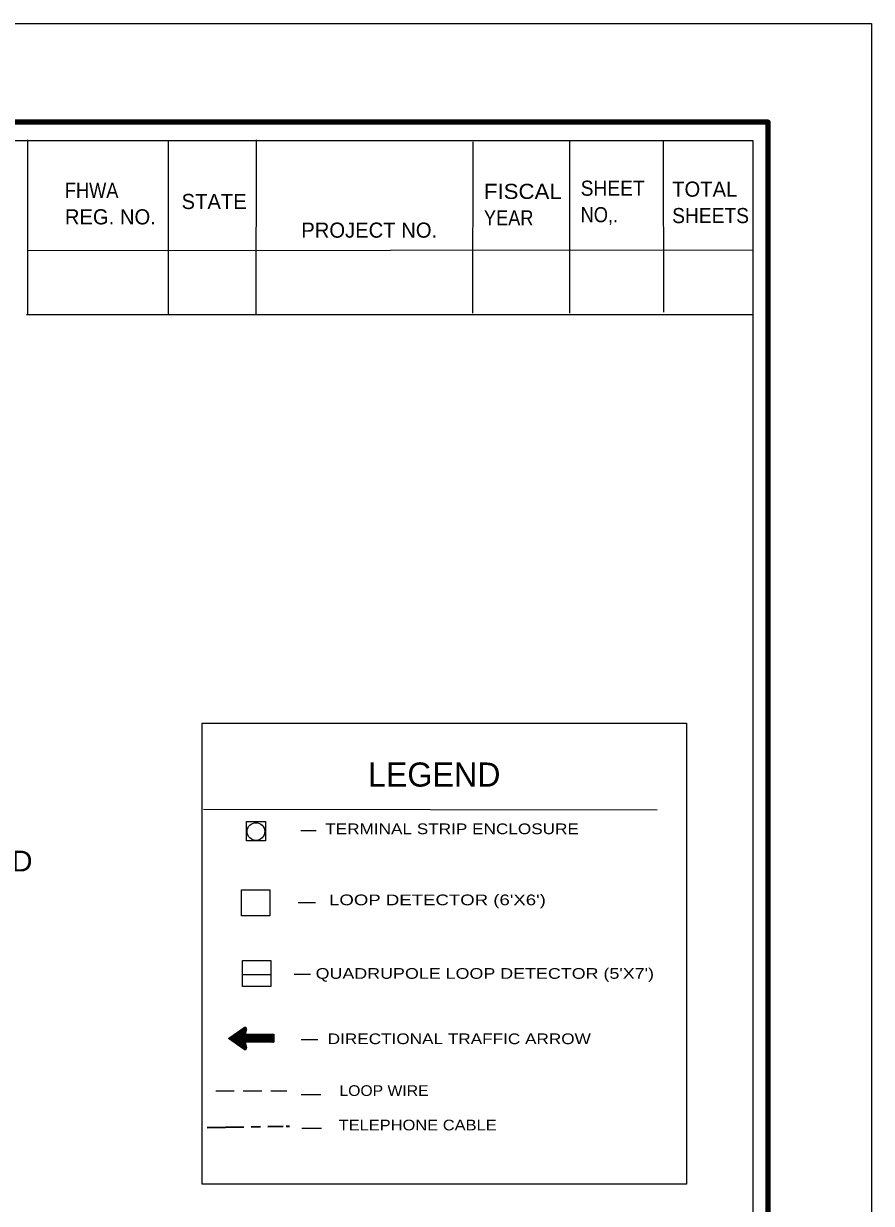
# Model space of a CAD drawing. Extents: x -364 to 1202, y -163 to 406.
# Drawn here: x 112.8 to 361.9, y 59.1 to 405.7 of the extents above; entities that cross this region are included whole.
import ezdxf

# ---------------------------------------------------------------- set-up
doc = ezdxf.new("R2010")
doc.units = 0
doc.header["$LTSCALE"] = 1.8
doc.linetypes.add('LONG_DASH_SHORT_DASH', pattern=[9.9, 6, -1.2, 1.5, -1.2])
doc.linetypes.add('MEDIUM_DASHED', pattern=[4.5, 3, -1.5])
doc.layers.add('1', color=7, linetype='Continuous', lineweight=13)

msp = doc.modelspace()

# ---------------------------------------------------------------- linework, layer by layer
at = {"layer": '1', "lineweight": 25}
for p, q in [((113.897, 371.535), (113.864, 320.361)), ((155.215, 371.253), (155.256, 320.481)), ((181.11, 371.535), (180.988, 320.361)), ((244.743, 370.982), (244.701, 320.667)), ((273.118, 371.253), (273.149, 320.649)), ((300.667, 371.265), (300.729, 320.939)), ((113.875, 339.048), (327.253, 339.288)), ((113.58, 320.246), (327.253, 320.268)), ((165.643, 174.897), (298.924, 174.766)), ((194.187, 168.63), (198.687, 168.63)), ((193.472, 147.485), (198.531, 147.485)), ((177.084, 126.305), (185.441, 126.305)), ((192.301, 126.467), (197.088, 126.467)), ((173.005, 107.565), (177.539, 110.743)), ((177.577, 104.354), (173.005, 107.565)), ((173.019, 107.554), (173.072, 107.606)), ((173.06, 107.527), (173.287, 107.747)), ((173.094, 107.52), (173.474, 107.903)), ((173.135, 107.479), (173.687, 108.02)), ((173.158, 107.464), (173.87, 108.173)), ((173.195, 107.441), (174.083, 108.318)), ((173.23, 107.41), (174.279, 108.457)), ((173.265, 107.375), (174.47, 108.588)), ((173.302, 107.374), (174.668, 108.721)), ((173.338, 107.333), (174.867, 108.877)), ((173.373, 107.306), (175.085, 109.005)), ((173.419, 107.286), (175.266, 109.162)), ((173.437, 107.272), (175.48, 109.296)), ((173.474, 107.229), (175.666, 109.441)), ((173.513, 107.215), (175.871, 109.57)), ((173.549, 107.195), (176.065, 109.715)), ((173.573, 107.177), (176.265, 109.857)), ((173.604, 107.147), (176.477, 109.983)), ((173.65, 107.121), (176.658, 110.129)), ((173.688, 107.106), (176.88, 110.276)), ((173.718, 107.068), (177.059, 110.413)), ((173.757, 107.038), (177.269, 110.552)), ((173.797, 107.022), (177.465, 110.705)), ((173.824, 106.986), (177.613, 110.784)), ((173.861, 106.967), (177.699, 110.816)), ((173.888, 106.954), (177.769, 110.832)), ((173.922, 106.923), (177.838, 110.832)), ((173.958, 106.886), (177.88, 110.816)), ((174.002, 106.874), (177.931, 110.805)), ((174.029, 106.856), (177.966, 110.788)), ((174.06, 106.828), (178.018, 110.767)), ((174.095, 106.8), (178.053, 110.743)), ((174.138, 106.772), (178.079, 110.73)), ((174.174, 106.77), (178.123, 110.694)), ((174.202, 106.724), (178.143, 110.66)), ((174.252, 106.702), (178.177, 110.626)), ((174.279, 106.684), (178.193, 110.593)), ((174.313, 106.651), (178.216, 110.552)), ((174.345, 106.623), (178.235, 110.503)), ((174.38, 106.612), (178.248, 110.468)), ((174.416, 106.576), (178.248, 110.407)), ((174.451, 106.554), (178.248, 110.352)), ((174.494, 106.532), (178.235, 110.283)), ((174.517, 106.52), (178.216, 110.205)), ((174.551, 106.473), (178.193, 110.123)), ((174.592, 106.463), (178.177, 110.05)), ((174.628, 106.432), (178.151, 109.971)), ((174.666, 106.421), (178.143, 109.885)), ((174.7, 106.385), (178.123, 109.821)), ((174.735, 106.362), (178.097, 109.722)), ((174.756, 106.347), (178.079, 109.65)), ((174.794, 106.31), (178.061, 109.57)), ((174.838, 106.286), (178.033, 109.487)), ((174.867, 106.259), (178.018, 109.412)), ((174.894, 106.236), (177.995, 109.33)), ((174.934, 106.204), (177.966, 109.259)), ((174.97, 106.201), (177.95, 109.174)), ((174.998, 106.171), (177.931, 109.103)), ((175.04, 106.132), (177.914, 109.005)), ((175.085, 106.118), (177.893, 108.924)), ((175.113, 106.1), (177.867, 108.855)), ((175.132, 106.059), (177.88, 108.806)), ((175.179, 106.044), (177.95, 108.806)), ((175.211, 106.02), (178.008, 108.806)), ((175.248, 106.012), (178.061, 108.806)), ((175.289, 105.975), (178.123, 108.806)), ((175.323, 105.947), (178.177, 108.806)), ((175.349, 105.919), (178.248, 108.806)), ((175.393, 105.887), (178.288, 108.806)), ((175.416, 105.876), (178.359, 108.806)), ((175.459, 105.86), (178.416, 108.806)), ((175.494, 105.822), (178.481, 108.806)), ((175.53, 105.794), (178.533, 108.806)), ((175.559, 105.775), (178.59, 108.806)), ((175.588, 105.757), (178.645, 108.806)), ((175.621, 105.72), (178.702, 108.806)), ((175.666, 105.706), (178.769, 108.806)), ((175.702, 105.681), (178.835, 108.806)), ((175.747, 105.658), (178.89, 108.806)), ((175.778, 105.634), (178.95, 108.806)), ((175.802, 105.611), (178.999, 108.806)), ((175.837, 105.575), (179.063, 108.806)), ((175.871, 105.557), (179.121, 108.806)), ((175.906, 105.524), (179.178, 108.806)), ((175.948, 105.52), (179.242, 108.806)), ((175.981, 105.477), (179.304, 108.806)), ((176.016, 105.453), (179.369, 108.806)), ((176.044, 105.439), (179.424, 108.806)), ((176.077, 105.418), (179.481, 108.806)), ((176.12, 105.378), (179.543, 108.806)), ((176.156, 105.366), (179.598, 108.806)), ((176.193, 105.345), (179.643, 108.806)), ((176.232, 105.308), (179.725, 108.806)), ((176.249, 105.292), (179.77, 108.806)), ((176.287, 105.262), (179.84, 108.806)), ((176.329, 105.24), (179.897, 108.806)), ((176.358, 105.22), (179.944, 108.806)), ((176.402, 105.192), (180.009, 108.806)), ((176.434, 105.169), (180.064, 108.806)), ((176.47, 105.136), (180.134, 108.806)), ((176.492, 105.121), (180.194, 108.806)), ((177.88, 106.432), (180.254, 108.806)), ((177.95, 106.432), (180.307, 108.806)), ((178.008, 106.432), (180.37, 108.806)), ((178.061, 106.432), (180.421, 108.806)), ((178.123, 106.432), (180.478, 108.806)), ((178.177, 106.432), (180.545, 108.806)), ((178.235, 106.432), (180.596, 108.806)), ((178.288, 106.432), (180.654, 108.806)), ((178.359, 106.432), (180.709, 108.806)), ((178.416, 106.432), (180.79, 108.806)), ((178.481, 106.432), (180.841, 108.806)), ((178.533, 106.432), (180.888, 108.806)), ((178.59, 106.432), (180.966, 108.806)), ((178.645, 106.432), (181.018, 108.806)), ((178.702, 106.432), (181.079, 108.806)), ((178.765, 106.432), (181.131, 108.806)), ((178.835, 106.432), (181.196, 108.806)), ((178.89, 106.432), (181.25, 108.806)), ((178.95, 106.432), (181.307, 108.806)), ((178.999, 106.432), (181.377, 108.806)), ((179.063, 106.432), (181.431, 108.806)), ((179.121, 106.432), (181.501, 108.806)), ((179.178, 106.432), (181.554, 108.806)), ((179.242, 106.432), (181.613, 108.806)), ((179.304, 106.432), (181.664, 108.806)), ((179.352, 106.432), (181.727, 108.806)), ((179.424, 106.432), (181.79, 108.806)), ((179.481, 106.432), (181.842, 108.806)), ((179.543, 106.432), (181.897, 108.806)), ((179.598, 106.432), (181.962, 108.806)), ((179.643, 106.432), (182.019, 108.806)), ((179.725, 106.432), (182.088, 108.806)), ((179.77, 106.432), (182.144, 108.806)), ((179.84, 106.432), (182.195, 108.806)), ((179.897, 106.432), (182.255, 108.806)), ((179.944, 106.432), (182.326, 108.806)), ((180.009, 106.432), (182.371, 108.806)), ((180.064, 106.432), (182.443, 108.806)), ((180.134, 106.432), (182.5, 108.806)), ((180.186, 106.432), (182.553, 108.806)), ((180.244, 106.432), (182.61, 108.806)), ((180.307, 106.432), (182.672, 108.806)), ((180.37, 106.432), (182.74, 108.806)), ((180.421, 106.432), (182.783, 108.806)), ((180.478, 106.432), (182.858, 108.806)), ((180.545, 106.432), (182.919, 108.806)), ((180.596, 106.432), (182.972, 108.806)), ((180.654, 106.432), (183.033, 108.806)), ((180.709, 106.432), (183.087, 108.806)), ((180.79, 106.432), (183.142, 108.806)), ((180.841, 106.432), (183.196, 108.806)), ((180.888, 106.432), (183.263, 108.806)), ((180.966, 106.432), (183.318, 108.806)), ((181.018, 106.432), (183.387, 108.806)), ((181.079, 106.432), (183.44, 108.806)), ((181.131, 106.432), (183.506, 108.806)), ((181.196, 106.432), (183.553, 108.806)), ((181.25, 106.432), (183.615, 108.806)), ((181.307, 106.432), (183.682, 108.806)), ((181.377, 106.432), (183.738, 108.806)), ((181.431, 106.432), (183.807, 108.806)), ((181.488, 106.432), (183.851, 108.806)), ((181.554, 106.432), (183.917, 108.806)), ((181.613, 106.432), (183.975, 108.806)), ((181.664, 106.432), (184.033, 108.806)), ((181.727, 106.432), (184.087, 108.806)), ((181.79, 106.432), (184.147, 108.806)), ((181.839, 106.432), (184.217, 108.806)), ((181.897, 106.432), (184.274, 108.806)), ((181.962, 106.432), (184.341, 108.806)), ((182.019, 106.432), (184.386, 108.806)), ((182.088, 106.432), (184.441, 108.806)), ((182.144, 106.432), (184.5, 108.806)), ((182.195, 106.432), (184.564, 108.806)), ((182.255, 106.432), (184.614, 108.806)), ((182.326, 106.432), (184.683, 108.806)), ((182.37, 106.432), (184.748, 108.806)), ((182.443, 106.432), (184.805, 108.806)), ((182.5, 106.432), (184.86, 108.806)), ((182.553, 106.432), (184.918, 108.806)), ((182.61, 106.432), (184.973, 108.806)), ((182.672, 106.432), (185.041, 108.806)), ((182.74, 106.432), (185.088, 108.806)), ((182.783, 106.432), (185.161, 108.806)), ((182.858, 106.432), (185.216, 108.806)), ((182.919, 106.432), (185.282, 108.806)), ((182.972, 106.432), (185.338, 108.806)), ((183.033, 106.432), (185.394, 108.806)), ((183.087, 106.432), (185.456, 108.806)), ((183.142, 106.432), (185.499, 108.806)), ((183.196, 106.432), (185.582, 108.806)), ((183.256, 106.432), (185.637, 108.806)), ((183.318, 106.432), (185.693, 108.806)), ((183.387, 106.432), (185.748, 108.806)), ((183.44, 106.432), (185.806, 108.806)), ((183.497, 106.432), (185.861, 108.806)), ((183.553, 106.432), (185.92, 108.806)), ((183.615, 106.432), (185.992, 108.806)), ((183.682, 106.432), (186.052, 108.806)), ((183.738, 106.432), (186.102, 108.806)), ((183.795, 106.432), (186.162, 108.806)), ((183.851, 106.432), (186.226, 108.806)), ((183.917, 106.432), (186.281, 108.806)), ((183.975, 106.432), (186.283, 108.755)), ((184.033, 106.432), (186.283, 108.686)), ((184.087, 106.432), (186.283, 108.63)), ((184.147, 106.432), (186.283, 108.576)), ((184.217, 106.432), (186.283, 108.504)), ((184.274, 106.432), (186.283, 108.465)), ((184.341, 106.432), (186.283, 108.406)), ((184.386, 106.432), (186.283, 108.34)), ((184.441, 106.432), (186.283, 108.276)), ((184.5, 106.432), (186.283, 108.216)), ((184.56, 106.432), (186.283, 108.161)), ((184.614, 106.432), (186.283, 108.095)), ((184.683, 106.432), (186.283, 108.045)), ((184.748, 106.432), (186.283, 107.982)), ((184.805, 106.432), (186.283, 107.932)), ((184.86, 106.432), (186.283, 107.866)), ((184.918, 106.432), (186.283, 107.795)), ((184.973, 106.432), (186.283, 107.747)), ((185.041, 106.432), (186.283, 107.682)), ((185.088, 106.432), (186.283, 107.636)), ((185.15, 106.432), (186.283, 107.568)), ((185.216, 106.432), (186.283, 107.52)), ((176.53, 105.103), (177.867, 106.421)), ((176.57, 105.076), (177.867, 106.375)), ((176.613, 105.035), (177.893, 106.332)), ((176.633, 105.023), (177.903, 106.276)), ((176.658, 104.993), (177.914, 106.236)), ((176.702, 104.975), (177.931, 106.201)), ((176.744, 104.946), (177.95, 106.132)), ((176.78, 104.921), (177.95, 106.1)), ((176.815, 104.885), (177.966, 106.044)), ((176.847, 104.876), (177.981, 106.012)), ((176.883, 104.854), (177.989, 105.947)), ((176.925, 104.838), (178.008, 105.904)), ((176.95, 104.798), (178.008, 105.862)), ((176.988, 104.775), (178.023, 105.817)), ((177.022, 104.764), (178.033, 105.773)), ((177.059, 104.722), (178.044, 105.72)), ((177.087, 104.695), (178.061, 105.673)), ((177.129, 104.684), (178.067, 105.634)), ((177.152, 104.657), (178.09, 105.575)), ((177.193, 104.623), (178.097, 105.524)), ((177.234, 104.615), (178.106, 105.49)), ((177.269, 104.587), (178.123, 105.439)), ((177.305, 104.549), (178.143, 105.389)), ((177.349, 104.535), (178.151, 105.345)), ((177.379, 104.51), (178.151, 105.308)), ((177.397, 104.484), (178.177, 105.258)), ((177.441, 104.457), (178.187, 105.203)), ((177.478, 104.439), (178.193, 105.15)), ((177.506, 104.421), (178.216, 105.105)), ((177.543, 104.377), (178.221, 105.066)), ((177.572, 104.354), (178.235, 105.023)), ((177.613, 104.35), (178.248, 104.975)), ((177.647, 104.32), (178.258, 104.923)), ((177.689, 104.313), (178.268, 104.883)), ((177.741, 104.283), (178.28, 104.838)), ((177.793, 104.28), (178.288, 104.775)), ((177.856, 104.267), (178.288, 104.722)), ((177.914, 104.28), (178.288, 104.657)), ((177.989, 104.313), (178.268, 104.581)), ((178.123, 104.377), (178.193, 104.439)), ((185.282, 106.432), (186.283, 107.441)), ((185.338, 106.432), (186.283, 107.41)), ((185.387, 106.432), (186.283, 107.329)), ((185.456, 106.432), (186.283, 107.272)), ((185.499, 106.432), (186.283, 107.215)), ((185.582, 106.432), (186.283, 107.148)), ((185.637, 106.432), (186.283, 107.106)), ((185.681, 106.432), (186.283, 107.037)), ((185.748, 106.432), (186.283, 106.969)), ((185.806, 106.432), (186.283, 106.923)), ((185.861, 106.432), (186.283, 106.856)), ((185.92, 106.432), (186.283, 106.8)), ((185.983, 106.432), (186.283, 106.74)), ((186.052, 106.432), (186.283, 106.684)), ((186.102, 106.432), (186.283, 106.623)), ((186.162, 106.432), (186.283, 106.567)), ((186.226, 106.432), (186.283, 106.502)), ((186.281, 106.432), (186.283, 106.432)), ((194.266, 107.272), (199.179, 107.272)), ((194.266, 91.05), (200.05, 91.05)), ((194.519, 81.187), (200.295, 81.187))]:
    msp.add_line(p, q, dxfattribs=at)
at = {"layer": '1', "linetype": 'MEDIUM_DASHED', "lineweight": 25}
msp.add_line((169.217, 92.131), (190.113, 92.187), dxfattribs=at)
at = {"layer": '1', "linetype": 'LONG_DASH_SHORT_DASH', "lineweight": 35}
for p, q in [((166.693, 81.395), (188.985, 81.755)), ((189.911, 81.77), (190.844, 81.785))]:
    msp.add_line(p, q, dxfattribs=at)
at = {"layer": '1', "lineweight": 25}
for points in [[(361.855, 405.713), (361.855, -155.287), (-364.145, -155.287), (-364.145, 405.713)], [(327.11, 371.253), (-343.917, 371.253), (-343.917, -129.468), (327.11, -129.468)], [(165.184, 200.181), (307.572, 200.181), (307.572, 64.71), (165.184, 64.71)], [(178.216, 171.271), (183.873, 171.271), (183.873, 165.617), (178.216, 165.617)], [(176.789, 151.181), (185.15, 151.181), (185.15, 143.562), (176.789, 143.562)], [(177.084, 130.456), (185.441, 130.456), (185.441, 122.846), (177.084, 122.846)]]:
    msp.add_lwpolyline(points, close=True, dxfattribs=at)
at = {"layer": '1', "lineweight": 106}
msp.add_lwpolyline([(-350.976, -133.31), (331.519, -133.31), (331.519, 376.772), (-350.976, 376.772)], close=True, dxfattribs=at)
at = {"layer": '1', "lineweight": 25}
msp.add_lwpolyline([(178.235, 110.276), (177.867, 108.806), (186.283, 108.806), (186.283, 106.432), (177.867, 106.432), (178.28, 104.838)], dxfattribs=at)
msp.add_circle((181.023, 168.347), 2.589, dxfattribs=at)
for centre, start, end in [((177.793, 110.377), 345.49851, 125.13712), ((177.838, 104.723), 234.98548, 14.71405)]:
    msp.add_arc(centre, 0.449, start, end, dxfattribs=at)

# ---------------------------------------------------------------- texts
at = {"layer": '1'}
for s, height, width, p in [('FHWA', 4.441, 0.9, (124.888, 354.496)), ('FISCAL', 4.441, 1.1, (248.007, 354.197)), ('SHEET', 4.441, 0.95, (276.43, 355.135)), ('YEAR', 4.441, 0.9, (248.007, 346.424)), ('NO,.', 4.441, 0.9, (276.43, 347.361)), ('SHEETS', 4.441, 0.95, (303.315, 347.093)), ('TERMINAL STRIP ENCLOSURE', 3.142, 1.2, (201.395, 167.575)), ('NORTH OR EAST BOUND', 6.106, 1.05, (11.544, 156.623)), ("LOOP DETECTOR (6'X6')", 3.142, 1.3, (202.508, 146.7)), ("QUADRUPOLE LOOP DETECTOR (5'X7')", 3.14, 1.25, (198.559, 125.086)), ('DIRECTIONAL TRAFFIC ARROW', 3.142, 1.2, (202.107, 105.887)), ('LOOP WIRE', 3.142, 1.1, (205.557, 90.67)), ('TELEPHONE CABLE', 3.142, 1.15, (205.306, 80.553))]:
    msp.add_text(s, height=height, dxfattribs=dict(at, width=width)).set_placement(p)
for s, height, p in [('TOTAL', 4.441, (303.315, 354.861)), ('STATE', 4.441, (159.179, 351.235)), ('REG. NO.', 4.441, (124.888, 346.725)), ('PROJECT NO.', 4.441, (194.346, 342.818)), ('LEGEND', 7.082, (213.93, 181.556))]:
    msp.add_text(s, height=height, dxfattribs=at).set_placement(p)

doc.saveas('drawing.dxf')
